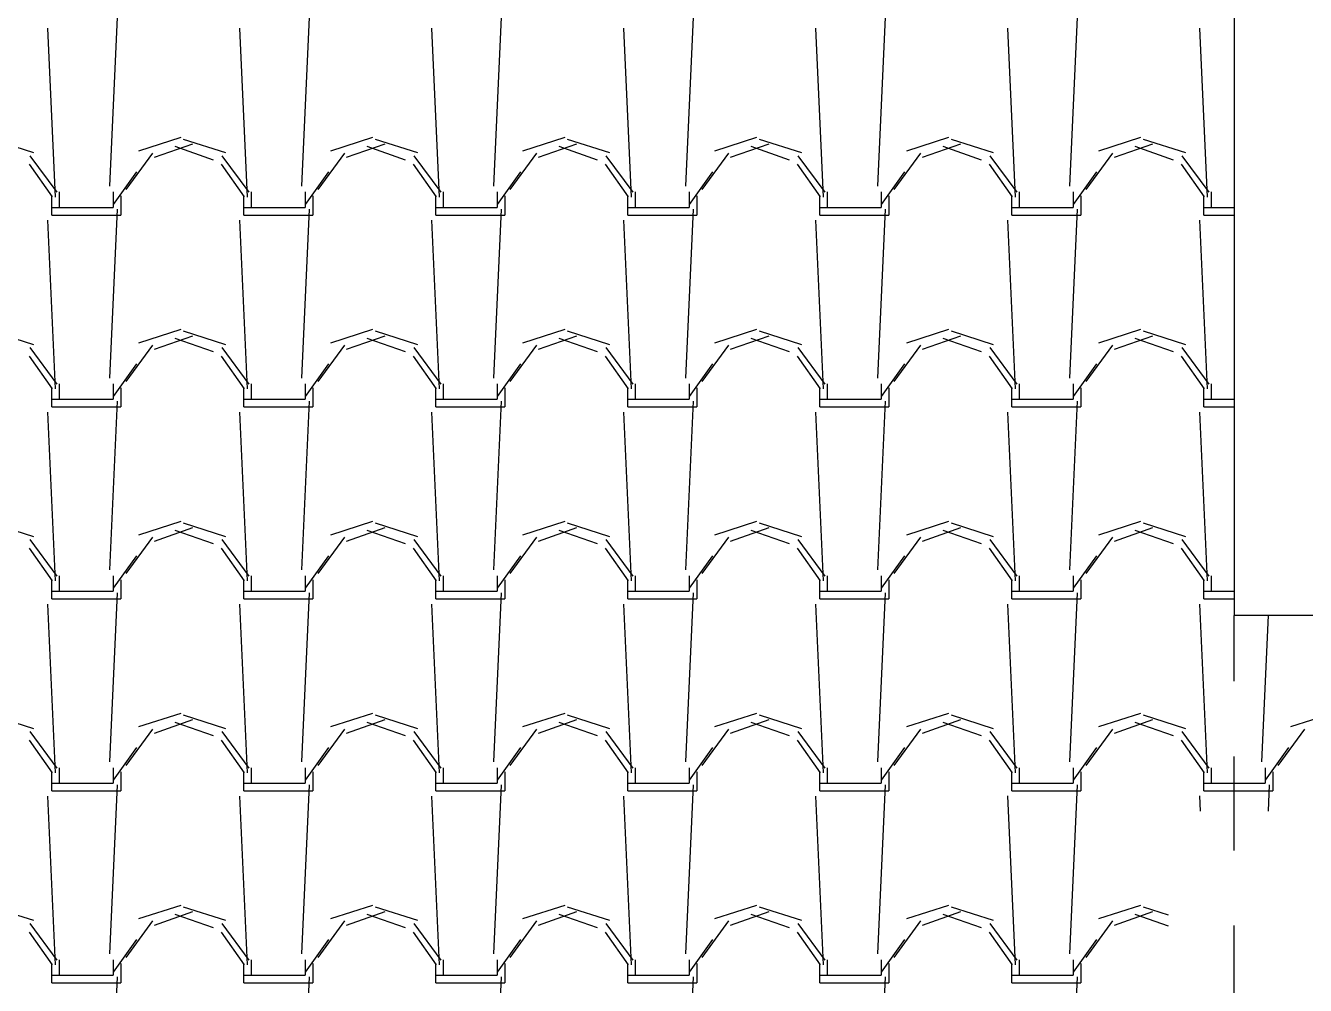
# Model space of a CAD drawing. Header units: millimetres. Extents: x 3923 to 4007, y 744 to 863.
# Drawn here: x 3936.766 to 3938.466, y 839.611 to 840.886 of the extents above; entities that cross this region are included whole.
import ezdxf

# ---------------------------------------------------------------- set-up
doc = ezdxf.new("R2010")
doc.units = ezdxf.units.MM
doc.linetypes.add('HIDDEN2', pattern=[0.1875, 0.125, -0.0625])
doc.layers.add('-HIDRO', color=8, linetype='Continuous')

msp = doc.modelspace()

# ---------------------------------------------------------------- linework, layer by layer
at = {"layer": '-HIDRO'}
for p in [(3938.3715, 842.3136), (3941.0931, 840.1023)]:
    msp.add_line(p, (3938.3715, 840.1023), dxfattribs=at)
at = {"layer": '-HIDRO', "linetype": 'Continuous'}
for p, q in [((3936.8777, 840.6731), (3936.8879, 840.8976)), ((3937.1329, 840.6731), (3937.1431, 840.8976)), ((3937.388, 840.6731), (3937.3982, 840.8976)), ((3937.6432, 840.6731), (3937.6534, 840.8976)), ((3937.8983, 840.6731), (3937.9085, 840.8976)), ((3938.1535, 840.6731), (3938.1637, 840.8976)), ((3936.8054, 840.6584), (3936.7952, 840.8829)), ((3937.0606, 840.6584), (3937.0504, 840.8829)), ((3937.3157, 840.6584), (3937.3055, 840.8829)), ((3937.5709, 840.6584), (3937.5607, 840.8829)), ((3937.826, 840.6584), (3937.8158, 840.883)), ((3938.0812, 840.6584), (3938.071, 840.883)), ((3938.3363, 840.6584), (3938.3261, 840.883)), ((3936.7764, 840.7173), (3936.7202, 840.7351)), ((3936.9717, 840.7374), (3936.9156, 840.7195)), ((3936.9876, 840.7289), (3936.9366, 840.711)), ((3937.0154, 840.7076), (3936.9644, 840.7255)), ((3937.0315, 840.7173), (3936.9754, 840.7351)), ((3937.2268, 840.7374), (3937.1707, 840.7195)), ((3937.2428, 840.7289), (3937.1917, 840.711)), ((3937.2706, 840.7076), (3937.2196, 840.7255)), ((3937.2867, 840.7173), (3937.2305, 840.7351)), ((3937.482, 840.7374), (3937.4259, 840.7195)), ((3937.4979, 840.7289), (3937.4469, 840.711)), ((3937.5257, 840.7076), (3937.4747, 840.7255)), ((3937.5418, 840.7173), (3937.4857, 840.7351)), ((3937.7371, 840.7374), (3937.681, 840.7195)), ((3937.7531, 840.7289), (3937.702, 840.711)), ((3937.7809, 840.7076), (3937.7299, 840.7255)), ((3937.797, 840.7173), (3937.7408, 840.7351)), ((3937.9923, 840.7374), (3937.9362, 840.7195)), ((3938.0082, 840.7289), (3937.9572, 840.711)), ((3938.036, 840.7076), (3937.985, 840.7255)), ((3938.0521, 840.7173), (3937.996, 840.7351)), ((3938.2474, 840.7374), (3938.1913, 840.7195)), ((3938.2634, 840.7289), (3938.2123, 840.711)), ((3938.2912, 840.7076), (3938.2402, 840.7255)), ((3938.3073, 840.7173), (3938.2511, 840.7351)), ((3936.8074, 840.6649), (3936.7717, 840.7134)), ((3936.9344, 840.7168), (3936.8987, 840.6683)), ((3937.0626, 840.6649), (3937.0268, 840.7134)), ((3937.1896, 840.7168), (3937.1539, 840.6683)), ((3937.3177, 840.6649), (3937.282, 840.7134)), ((3937.4447, 840.7168), (3937.409, 840.6683)), ((3937.5729, 840.6649), (3937.5371, 840.7134)), ((3937.6999, 840.7168), (3937.6642, 840.6683)), ((3937.828, 840.6649), (3937.7923, 840.7134)), ((3937.955, 840.7168), (3937.9193, 840.6683)), ((3938.0832, 840.6649), (3938.0474, 840.7134)), ((3938.2102, 840.7168), (3938.1745, 840.6683)), ((3938.3383, 840.6649), (3938.3026, 840.7134)), ((3936.8015, 840.6586), (3936.7709, 840.702)), ((3936.9128, 840.692), (3936.8822, 840.6487)), ((3937.0567, 840.6586), (3937.0261, 840.702)), ((3937.168, 840.692), (3937.1373, 840.6487)), ((3937.3118, 840.6586), (3937.2812, 840.702)), ((3937.4231, 840.692), (3937.3925, 840.6487)), ((3937.567, 840.6586), (3937.5364, 840.702)), ((3937.6783, 840.692), (3937.6476, 840.6487)), ((3937.8221, 840.6586), (3937.7915, 840.702)), ((3937.9334, 840.692), (3937.9028, 840.6487)), ((3938.0773, 840.6586), (3938.0467, 840.702)), ((3938.1886, 840.692), (3938.1579, 840.6487)), ((3938.3324, 840.6586), (3938.3018, 840.702)), ((3936.8005, 840.6345), (3936.8005, 840.6601)), ((3936.8107, 840.6447), (3936.8107, 840.6652)), ((3936.8821, 840.6652), (3936.8821, 840.6447)), ((3936.8923, 840.6601), (3936.8923, 840.6345)), ((3937.0556, 840.6345), (3937.0556, 840.6601)), ((3937.0658, 840.6447), (3937.0658, 840.6652)), ((3937.1373, 840.6652), (3937.1373, 840.6447)), ((3937.1475, 840.6601), (3937.1475, 840.6345)), ((3937.3108, 840.6345), (3937.3108, 840.6601)), ((3937.321, 840.6447), (3937.321, 840.6652)), ((3937.3924, 840.6652), (3937.3924, 840.6447)), ((3937.4026, 840.6601), (3937.4026, 840.6345)), ((3937.5659, 840.6345), (3937.5659, 840.6601)), ((3937.5761, 840.6447), (3937.5761, 840.6652)), ((3937.6476, 840.6652), (3937.6476, 840.6447)), ((3937.6578, 840.6601), (3937.6578, 840.6345)), ((3937.8211, 840.6345), (3937.8211, 840.6601)), ((3937.8313, 840.6447), (3937.8313, 840.6652)), ((3937.9027, 840.6652), (3937.9027, 840.6447)), ((3937.9129, 840.6601), (3937.9129, 840.6345)), ((3938.0762, 840.6345), (3938.0762, 840.6601)), ((3938.0864, 840.6447), (3938.0864, 840.6652)), ((3938.1579, 840.6652), (3938.1579, 840.6447)), ((3938.1681, 840.6601), (3938.1681, 840.6345)), ((3938.3314, 840.6345), (3938.3314, 840.6601)), ((3938.3416, 840.6447), (3938.3416, 840.6652)), ((3936.8005, 840.6447), (3936.8107, 840.6447)), ((3936.8107, 840.6447), (3936.8821, 840.6447)), ((3936.8777, 840.4179), (3936.8879, 840.6425)), ((3937.0556, 840.6447), (3937.0658, 840.6447)), ((3937.0658, 840.6447), (3937.1373, 840.6447)), ((3937.1329, 840.4179), (3937.1431, 840.6425)), ((3937.3108, 840.6447), (3937.321, 840.6447)), ((3937.321, 840.6447), (3937.3924, 840.6447)), ((3937.388, 840.4179), (3937.3982, 840.6425)), ((3937.5659, 840.6447), (3937.5761, 840.6447)), ((3937.5761, 840.6447), (3937.6476, 840.6447)), ((3937.6432, 840.4179), (3937.6534, 840.6425)), ((3937.8211, 840.6447), (3937.8313, 840.6447)), ((3937.8313, 840.6447), (3937.9027, 840.6447)), ((3937.8983, 840.4179), (3937.9085, 840.6425)), ((3938.0762, 840.6447), (3938.0864, 840.6447)), ((3938.0864, 840.6447), (3938.1579, 840.6447)), ((3938.1535, 840.4179), (3938.1637, 840.6425)), ((3938.3314, 840.6447), (3938.3416, 840.6447)), ((3938.3416, 840.6447), (3938.3715, 840.6447)), ((3936.8054, 840.4033), (3936.7952, 840.6278)), ((3936.8005, 840.6345), (3936.8107, 840.6345)), ((3936.8107, 840.6345), (3936.8923, 840.6345)), ((3937.0606, 840.4033), (3937.0504, 840.6278)), ((3937.0556, 840.6345), (3937.0658, 840.6345)), ((3937.0658, 840.6345), (3937.1475, 840.6345)), ((3937.3157, 840.4033), (3937.3055, 840.6278)), ((3937.3108, 840.6345), (3937.321, 840.6345)), ((3937.321, 840.6345), (3937.4026, 840.6345)), ((3937.5709, 840.4033), (3937.5607, 840.6278)), ((3937.5659, 840.6345), (3937.5761, 840.6345)), ((3937.5761, 840.6345), (3937.6578, 840.6345)), ((3937.826, 840.4033), (3937.8158, 840.6278)), ((3937.8211, 840.6345), (3937.8313, 840.6345)), ((3937.8313, 840.6345), (3937.9129, 840.6345)), ((3938.0812, 840.4033), (3938.071, 840.6278)), ((3938.0762, 840.6345), (3938.0864, 840.6345)), ((3938.0864, 840.6345), (3938.1681, 840.6345)), ((3938.3363, 840.4033), (3938.3261, 840.6278)), ((3938.3314, 840.6345), (3938.3416, 840.6345)), ((3938.3416, 840.6345), (3938.3715, 840.6345)), ((3936.7764, 840.4621), (3936.7202, 840.48)), ((3936.9717, 840.4822), (3936.9156, 840.4644)), ((3936.9876, 840.4737), (3936.9366, 840.4559)), ((3937.0154, 840.4525), (3936.9644, 840.4703)), ((3937.0315, 840.4621), (3936.9754, 840.48)), ((3937.2268, 840.4822), (3937.1707, 840.4644)), ((3937.2428, 840.4737), (3937.1917, 840.4559)), ((3937.2706, 840.4525), (3937.2196, 840.4703)), ((3937.2867, 840.4621), (3937.2305, 840.48)), ((3937.482, 840.4822), (3937.4259, 840.4644)), ((3937.4979, 840.4737), (3937.4469, 840.4559)), ((3937.5257, 840.4525), (3937.4747, 840.4703)), ((3937.5418, 840.4621), (3937.4857, 840.48)), ((3937.7371, 840.4822), (3937.681, 840.4644)), ((3937.7531, 840.4737), (3937.702, 840.4559)), ((3937.7809, 840.4525), (3937.7299, 840.4703)), ((3937.797, 840.4621), (3937.7408, 840.48)), ((3937.9923, 840.4822), (3937.9362, 840.4644)), ((3938.0082, 840.4737), (3937.9572, 840.4559)), ((3938.036, 840.4525), (3937.985, 840.4703)), ((3938.0521, 840.4621), (3937.996, 840.48)), ((3938.2474, 840.4822), (3938.1913, 840.4644)), ((3938.2634, 840.4737), (3938.2123, 840.4559)), ((3938.2912, 840.4525), (3938.2402, 840.4703)), ((3938.3073, 840.4621), (3938.2511, 840.48)), ((3936.8074, 840.4098), (3936.7717, 840.4583)), ((3936.9344, 840.4616), (3936.8987, 840.4131)), ((3937.0626, 840.4098), (3937.0268, 840.4583)), ((3937.1896, 840.4616), (3937.1539, 840.4131)), ((3937.3177, 840.4098), (3937.282, 840.4583)), ((3937.4447, 840.4616), (3937.409, 840.4131)), ((3937.5729, 840.4098), (3937.5371, 840.4583)), ((3937.6999, 840.4616), (3937.6642, 840.4131)), ((3937.828, 840.4098), (3937.7923, 840.4583)), ((3937.955, 840.4616), (3937.9193, 840.4131)), ((3938.0832, 840.4098), (3938.0474, 840.4583)), ((3938.2102, 840.4616), (3938.1745, 840.4131)), ((3938.3383, 840.4098), (3938.3026, 840.4583)), ((3936.8015, 840.4035), (3936.7709, 840.4468)), ((3936.9128, 840.4369), (3936.8822, 840.3935)), ((3937.0567, 840.4035), (3937.0261, 840.4468)), ((3937.168, 840.4369), (3937.1373, 840.3935)), ((3937.3118, 840.4035), (3937.2812, 840.4468)), ((3937.4231, 840.4369), (3937.3925, 840.3935)), ((3937.567, 840.4035), (3937.5364, 840.4468)), ((3937.6783, 840.4369), (3937.6476, 840.3935)), ((3937.8221, 840.4035), (3937.7915, 840.4468)), ((3937.9334, 840.4369), (3937.9028, 840.3935)), ((3938.0773, 840.4035), (3938.0467, 840.4468)), ((3938.1886, 840.4369), (3938.1579, 840.3935)), ((3938.3324, 840.4035), (3938.3018, 840.4468)), ((3936.8005, 840.3794), (3936.8005, 840.4049)), ((3936.8107, 840.3896), (3936.8107, 840.41)), ((3936.8821, 840.41), (3936.8821, 840.3896)), ((3936.8923, 840.4049), (3936.8923, 840.3794)), ((3937.0556, 840.3794), (3937.0556, 840.4049)), ((3937.0658, 840.3896), (3937.0658, 840.41)), ((3937.1373, 840.41), (3937.1373, 840.3896)), ((3937.1475, 840.4049), (3937.1475, 840.3794)), ((3937.3108, 840.3794), (3937.3108, 840.4049)), ((3937.321, 840.3896), (3937.321, 840.41)), ((3937.3924, 840.41), (3937.3924, 840.3896)), ((3937.4026, 840.4049), (3937.4026, 840.3794)), ((3937.5659, 840.3794), (3937.5659, 840.4049)), ((3937.5761, 840.3896), (3937.5761, 840.41)), ((3937.6476, 840.41), (3937.6476, 840.3896)), ((3937.6578, 840.4049), (3937.6578, 840.3794)), ((3937.8211, 840.3794), (3937.8211, 840.4049)), ((3937.8313, 840.3896), (3937.8313, 840.41)), ((3937.9027, 840.41), (3937.9027, 840.3896)), ((3937.9129, 840.4049), (3937.9129, 840.3794)), ((3938.0762, 840.3794), (3938.0762, 840.4049)), ((3938.0864, 840.3896), (3938.0864, 840.41)), ((3938.1579, 840.41), (3938.1579, 840.3896)), ((3938.1681, 840.4049), (3938.1681, 840.3794)), ((3938.3314, 840.3794), (3938.3314, 840.4049)), ((3938.3416, 840.3896), (3938.3416, 840.41)), ((3936.8005, 840.3896), (3936.8107, 840.3896)), ((3936.8107, 840.3896), (3936.8821, 840.3896)), ((3936.8777, 840.1628), (3936.8879, 840.3873)), ((3937.0556, 840.3896), (3937.0658, 840.3896)), ((3937.0658, 840.3896), (3937.1373, 840.3896)), ((3937.1329, 840.1628), (3937.1431, 840.3873)), ((3937.3108, 840.3896), (3937.321, 840.3896)), ((3937.321, 840.3896), (3937.3924, 840.3896)), ((3937.388, 840.1628), (3937.3982, 840.3873)), ((3937.5659, 840.3896), (3937.5761, 840.3896)), ((3937.5761, 840.3896), (3937.6476, 840.3896)), ((3937.6432, 840.1628), (3937.6534, 840.3873)), ((3937.8211, 840.3896), (3937.8313, 840.3896)), ((3937.8313, 840.3896), (3937.9027, 840.3896)), ((3937.8983, 840.1628), (3937.9085, 840.3873)), ((3938.0762, 840.3896), (3938.0864, 840.3896)), ((3938.0864, 840.3896), (3938.1579, 840.3896)), ((3938.1535, 840.1628), (3938.1637, 840.3873)), ((3938.3314, 840.3896), (3938.3416, 840.3896)), ((3938.3416, 840.3896), (3938.3715, 840.3896)), ((3936.8054, 840.1481), (3936.7952, 840.3726)), ((3936.8005, 840.3794), (3936.8107, 840.3794)), ((3936.8107, 840.3794), (3936.8923, 840.3794)), ((3937.0606, 840.1481), (3937.0504, 840.3726)), ((3937.0556, 840.3794), (3937.0658, 840.3794)), ((3937.0658, 840.3794), (3937.1475, 840.3794)), ((3937.3157, 840.1481), (3937.3055, 840.3726)), ((3937.3108, 840.3794), (3937.321, 840.3794)), ((3937.321, 840.3794), (3937.4026, 840.3794)), ((3937.5709, 840.1481), (3937.5607, 840.3726)), ((3937.5659, 840.3794), (3937.5761, 840.3794)), ((3937.5761, 840.3794), (3937.6578, 840.3794)), ((3937.826, 840.1481), (3937.8158, 840.3726)), ((3937.8211, 840.3794), (3937.8313, 840.3794)), ((3937.8313, 840.3794), (3937.9129, 840.3794)), ((3938.0812, 840.1481), (3938.071, 840.3727)), ((3938.0762, 840.3794), (3938.0864, 840.3794)), ((3938.0864, 840.3794), (3938.1681, 840.3794)), ((3938.3363, 840.1481), (3938.3261, 840.3727)), ((3938.3314, 840.3794), (3938.3416, 840.3794)), ((3938.3416, 840.3794), (3938.3715, 840.3794)), ((3936.7764, 840.207), (3936.7202, 840.2248)), ((3936.9717, 840.2271), (3936.9156, 840.2092)), ((3936.9876, 840.2186), (3936.9366, 840.2007)), ((3937.0155, 840.1973), (3936.9644, 840.2152)), ((3937.0315, 840.207), (3936.9754, 840.2248)), ((3937.2268, 840.2271), (3937.1707, 840.2092)), ((3937.2428, 840.2186), (3937.1917, 840.2007)), ((3937.2706, 840.1973), (3937.2196, 840.2152)), ((3937.2867, 840.207), (3937.2305, 840.2248)), ((3937.482, 840.2271), (3937.4259, 840.2092)), ((3937.4979, 840.2186), (3937.4469, 840.2007)), ((3937.5258, 840.1973), (3937.4747, 840.2152)), ((3937.5418, 840.207), (3937.4857, 840.2248)), ((3937.7371, 840.2271), (3937.681, 840.2092)), ((3937.7531, 840.2186), (3937.702, 840.2007)), ((3937.7809, 840.1973), (3937.7299, 840.2152)), ((3937.797, 840.207), (3937.7408, 840.2248)), ((3937.9923, 840.2271), (3937.9362, 840.2092)), ((3938.0082, 840.2186), (3937.9572, 840.2007)), ((3938.036, 840.1973), (3937.985, 840.2152)), ((3938.0521, 840.207), (3937.996, 840.2248)), ((3938.2474, 840.2271), (3938.1913, 840.2092)), ((3938.2634, 840.2186), (3938.2123, 840.2007)), ((3938.2912, 840.1973), (3938.2402, 840.2152)), ((3938.3073, 840.207), (3938.2511, 840.2248)), ((3936.8074, 840.1546), (3936.7717, 840.2031)), ((3936.9344, 840.2065), (3936.8987, 840.158)), ((3937.0626, 840.1546), (3937.0268, 840.2031)), ((3937.1896, 840.2065), (3937.1539, 840.158)), ((3937.3177, 840.1546), (3937.282, 840.2031)), ((3937.4447, 840.2065), (3937.409, 840.158)), ((3937.5729, 840.1546), (3937.5371, 840.2031)), ((3937.6999, 840.2065), (3937.6642, 840.158)), ((3937.828, 840.1546), (3937.7923, 840.2031)), ((3937.955, 840.2065), (3937.9193, 840.158)), ((3938.0832, 840.1546), (3938.0474, 840.2031)), ((3938.2102, 840.2065), (3938.1745, 840.158)), ((3938.3383, 840.1546), (3938.3026, 840.2031)), ((3936.8015, 840.1483), (3936.7709, 840.1917)), ((3936.9128, 840.1817), (3936.8822, 840.1384)), ((3937.0567, 840.1483), (3937.0261, 840.1917)), ((3937.168, 840.1817), (3937.1373, 840.1384)), ((3937.3118, 840.1483), (3937.2812, 840.1917)), ((3937.4231, 840.1817), (3937.3925, 840.1384)), ((3937.567, 840.1483), (3937.5364, 840.1917)), ((3937.6783, 840.1817), (3937.6476, 840.1384)), ((3937.8221, 840.1483), (3937.7915, 840.1917)), ((3937.9334, 840.1817), (3937.9028, 840.1384)), ((3938.0773, 840.1483), (3938.0467, 840.1917)), ((3938.1886, 840.1817), (3938.1579, 840.1384)), ((3938.3324, 840.1483), (3938.3018, 840.1917)), ((3936.8005, 840.1242), (3936.8005, 840.1498)), ((3936.8107, 840.1344), (3936.8107, 840.1549)), ((3936.8821, 840.1549), (3936.8821, 840.1344)), ((3936.8923, 840.1498), (3936.8923, 840.1242)), ((3937.0556, 840.1242), (3937.0556, 840.1498)), ((3937.0658, 840.1344), (3937.0658, 840.1549)), ((3937.1373, 840.1549), (3937.1373, 840.1344)), ((3937.1475, 840.1498), (3937.1475, 840.1242)), ((3937.3108, 840.1242), (3937.3108, 840.1498)), ((3937.321, 840.1344), (3937.321, 840.1549)), ((3937.3924, 840.1549), (3937.3924, 840.1344)), ((3937.4026, 840.1498), (3937.4026, 840.1242)), ((3937.5659, 840.1242), (3937.5659, 840.1498)), ((3937.5761, 840.1344), (3937.5761, 840.1549)), ((3937.6476, 840.1549), (3937.6476, 840.1344)), ((3937.6578, 840.1498), (3937.6578, 840.1242)), ((3937.8211, 840.1242), (3937.8211, 840.1498)), ((3937.8313, 840.1344), (3937.8313, 840.1549)), ((3937.9027, 840.1549), (3937.9027, 840.1344)), ((3937.9129, 840.1498), (3937.9129, 840.1242)), ((3938.0762, 840.1242), (3938.0762, 840.1498)), ((3938.0864, 840.1344), (3938.0864, 840.1549)), ((3938.1579, 840.1549), (3938.1579, 840.1344)), ((3938.1681, 840.1498), (3938.1681, 840.1242)), ((3938.3314, 840.1242), (3938.3314, 840.1498)), ((3938.3416, 840.1344), (3938.3416, 840.1549)), ((3936.8005, 840.1344), (3936.8107, 840.1344)), ((3936.8107, 840.1344), (3936.8821, 840.1344)), ((3936.8777, 839.9076), (3936.8879, 840.1322)), ((3937.0556, 840.1344), (3937.0658, 840.1344)), ((3937.0658, 840.1344), (3937.1373, 840.1344)), ((3937.1329, 839.9076), (3937.1431, 840.1322)), ((3937.3108, 840.1344), (3937.321, 840.1344)), ((3937.321, 840.1344), (3937.3924, 840.1344)), ((3937.388, 839.9076), (3937.3982, 840.1322)), ((3937.5659, 840.1344), (3937.5761, 840.1344)), ((3937.5761, 840.1344), (3937.6476, 840.1344)), ((3937.6432, 839.9076), (3937.6534, 840.1322)), ((3937.8211, 840.1344), (3937.8313, 840.1344)), ((3937.8313, 840.1344), (3937.9027, 840.1344)), ((3937.8983, 839.9076), (3937.9085, 840.1322)), ((3938.0762, 840.1344), (3938.0864, 840.1344)), ((3938.0864, 840.1344), (3938.1579, 840.1344)), ((3938.1535, 839.9076), (3938.1637, 840.1322)), ((3938.3314, 840.1344), (3938.3416, 840.1344)), ((3938.3416, 840.1344), (3938.3715, 840.1344)), ((3936.8054, 839.893), (3936.7952, 840.1175)), ((3936.8005, 840.1242), (3936.8107, 840.1242)), ((3936.8107, 840.1242), (3936.8923, 840.1242)), ((3937.0606, 839.893), (3937.0504, 840.1175)), ((3937.0556, 840.1242), (3937.0658, 840.1242)), ((3937.0658, 840.1242), (3937.1475, 840.1242)), ((3937.3157, 839.893), (3937.3055, 840.1175)), ((3937.3108, 840.1242), (3937.321, 840.1242)), ((3937.321, 840.1242), (3937.4026, 840.1242)), ((3937.5709, 839.893), (3937.5607, 840.1175)), ((3937.5659, 840.1242), (3937.5761, 840.1242)), ((3937.5761, 840.1242), (3937.6578, 840.1242)), ((3937.826, 839.893), (3937.8158, 840.1175)), ((3937.8211, 840.1242), (3937.8313, 840.1242)), ((3937.8313, 840.1242), (3937.9129, 840.1242)), ((3938.0812, 839.893), (3938.071, 840.1175)), ((3938.0762, 840.1242), (3938.0864, 840.1242)), ((3938.0864, 840.1242), (3938.1681, 840.1242)), ((3938.3363, 839.893), (3938.3261, 840.1175)), ((3938.3314, 840.1242), (3938.3416, 840.1242)), ((3938.3416, 840.1242), (3938.3715, 840.1242)), ((3938.4086, 839.9076), (3938.4175, 840.1023)), ((3936.7764, 839.9518), (3936.7202, 839.9697)), ((3936.9717, 839.9719), (3936.9156, 839.9541)), ((3936.9876, 839.9634), (3936.9366, 839.9455)), ((3937.0155, 839.9422), (3936.9644, 839.96)), ((3937.0315, 839.9518), (3936.9754, 839.9697)), ((3937.2268, 839.9719), (3937.1707, 839.9541)), ((3937.2428, 839.9634), (3937.1917, 839.9455)), ((3937.2706, 839.9422), (3937.2196, 839.96)), ((3937.2867, 839.9518), (3937.2305, 839.9697)), ((3937.482, 839.9719), (3937.4259, 839.9541)), ((3937.4979, 839.9634), (3937.4469, 839.9455)), ((3937.5258, 839.9422), (3937.4747, 839.96)), ((3937.5418, 839.9518), (3937.4857, 839.9697)), ((3937.7371, 839.9719), (3937.681, 839.9541)), ((3937.7531, 839.9634), (3937.702, 839.9455)), ((3937.7809, 839.9422), (3937.7299, 839.96)), ((3937.797, 839.9518), (3937.7408, 839.9697)), ((3937.9923, 839.9719), (3937.9362, 839.9541)), ((3938.0082, 839.9634), (3937.9572, 839.9455)), ((3938.0361, 839.9422), (3937.985, 839.96)), ((3938.0521, 839.9518), (3937.996, 839.9697)), ((3938.2474, 839.9719), (3938.1913, 839.9541)), ((3938.2634, 839.9634), (3938.2123, 839.9455)), ((3938.2912, 839.9422), (3938.2402, 839.96)), ((3938.3073, 839.9518), (3938.2511, 839.9697)), ((3938.5026, 839.9719), (3938.4465, 839.9541)), ((3936.8074, 839.8995), (3936.7717, 839.948)), ((3936.9344, 839.9513), (3936.8987, 839.9028)), ((3937.0626, 839.8995), (3937.0268, 839.948)), ((3937.1896, 839.9513), (3937.1539, 839.9028)), ((3937.3177, 839.8995), (3937.282, 839.948)), ((3937.4447, 839.9513), (3937.409, 839.9028)), ((3937.5729, 839.8995), (3937.5371, 839.948)), ((3937.6999, 839.9513), (3937.6642, 839.9028)), ((3937.828, 839.8995), (3937.7923, 839.948)), ((3937.955, 839.9513), (3937.9193, 839.9028)), ((3938.0832, 839.8995), (3938.0474, 839.948)), ((3938.2102, 839.9513), (3938.1744, 839.9028)), ((3938.3383, 839.8995), (3938.3026, 839.948)), ((3938.4653, 839.9513), (3938.4296, 839.9028)), ((3936.8015, 839.8932), (3936.7709, 839.9365)), ((3936.9128, 839.9266), (3936.8822, 839.8832)), ((3937.0567, 839.8932), (3937.0261, 839.9365)), ((3937.168, 839.9266), (3937.1373, 839.8832)), ((3937.3118, 839.8932), (3937.2812, 839.9365)), ((3937.4231, 839.9266), (3937.3925, 839.8832)), ((3937.567, 839.8932), (3937.5364, 839.9365)), ((3937.6783, 839.9266), (3937.6476, 839.8832)), ((3937.8221, 839.8932), (3937.7915, 839.9365)), ((3937.9334, 839.9266), (3937.9028, 839.8832)), ((3938.0773, 839.8932), (3938.0467, 839.9365)), ((3938.1886, 839.9266), (3938.1579, 839.8832)), ((3938.3324, 839.8932), (3938.3018, 839.9365)), ((3938.4437, 839.9266), (3938.4131, 839.8832)), ((3936.8005, 839.8691), (3936.8005, 839.8946)), ((3936.8107, 839.8793), (3936.8107, 839.8997)), ((3936.8821, 839.8997), (3936.8821, 839.8793)), ((3936.8923, 839.8946), (3936.8923, 839.8691)), ((3937.0556, 839.8691), (3937.0556, 839.8946)), ((3937.0658, 839.8793), (3937.0658, 839.8997)), ((3937.1373, 839.8997), (3937.1373, 839.8793)), ((3937.1475, 839.8946), (3937.1475, 839.8691)), ((3937.3108, 839.8691), (3937.3108, 839.8946)), ((3937.321, 839.8793), (3937.321, 839.8997)), ((3937.3924, 839.8997), (3937.3924, 839.8793)), ((3937.4026, 839.8946), (3937.4026, 839.8691)), ((3937.5659, 839.8691), (3937.5659, 839.8946)), ((3937.5761, 839.8793), (3937.5761, 839.8997)), ((3937.6476, 839.8997), (3937.6476, 839.8793)), ((3937.6578, 839.8946), (3937.6578, 839.8691)), ((3937.8211, 839.8691), (3937.8211, 839.8946)), ((3937.8313, 839.8793), (3937.8313, 839.8997)), ((3937.9027, 839.8997), (3937.9027, 839.8793)), ((3937.9129, 839.8946), (3937.9129, 839.8691)), ((3938.0762, 839.8691), (3938.0762, 839.8946)), ((3938.0864, 839.8793), (3938.0864, 839.8997)), ((3938.1579, 839.8997), (3938.1579, 839.8793)), ((3938.1681, 839.8946), (3938.1681, 839.8691)), ((3938.3314, 839.8691), (3938.3314, 839.8946)), ((3938.3416, 839.8793), (3938.3416, 839.8997)), ((3938.413, 839.8997), (3938.413, 839.8793)), ((3938.4232, 839.8946), (3938.4232, 839.8691)), ((3936.8005, 839.8793), (3936.8107, 839.8793)), ((3936.8107, 839.8793), (3936.8821, 839.8793)), ((3936.8777, 839.6525), (3936.8879, 839.877)), ((3937.0556, 839.8793), (3937.0658, 839.8793)), ((3937.0658, 839.8793), (3937.1373, 839.8793)), ((3937.1329, 839.6525), (3937.1431, 839.877)), ((3937.3108, 839.8793), (3937.321, 839.8793)), ((3937.321, 839.8793), (3937.3924, 839.8793)), ((3937.388, 839.6525), (3937.3982, 839.877)), ((3937.5659, 839.8793), (3937.5761, 839.8793)), ((3937.5761, 839.8793), (3937.6476, 839.8793)), ((3937.6432, 839.6525), (3937.6534, 839.877)), ((3937.8211, 839.8793), (3937.8313, 839.8793)), ((3937.8313, 839.8793), (3937.9027, 839.8793)), ((3937.8983, 839.6525), (3937.9085, 839.877)), ((3938.0762, 839.8793), (3938.0864, 839.8793)), ((3938.0864, 839.8793), (3938.1579, 839.8793)), ((3938.1535, 839.6525), (3938.1637, 839.877)), ((3938.3314, 839.8793), (3938.3416, 839.8793)), ((3938.3416, 839.8793), (3938.413, 839.8793)), ((3938.4172, 839.8422), (3938.4188, 839.877)), ((3936.8054, 839.6378), (3936.7952, 839.8623)), ((3936.8005, 839.8691), (3936.8107, 839.8691)), ((3936.8107, 839.8691), (3936.8923, 839.8691)), ((3937.0606, 839.6378), (3937.0504, 839.8623)), ((3937.0556, 839.8691), (3937.0658, 839.8691)), ((3937.0658, 839.8691), (3937.1475, 839.8691)), ((3937.3157, 839.6378), (3937.3055, 839.8623)), ((3937.3108, 839.8691), (3937.321, 839.8691)), ((3937.321, 839.8691), (3937.4026, 839.8691)), ((3937.5709, 839.6378), (3937.5607, 839.8623)), ((3937.5659, 839.8691), (3937.5761, 839.8691)), ((3937.5761, 839.8691), (3937.6578, 839.8691)), ((3937.826, 839.6378), (3937.8158, 839.8623)), ((3937.8211, 839.8691), (3937.8313, 839.8691)), ((3937.8313, 839.8691), (3937.9129, 839.8691)), ((3938.0812, 839.6378), (3938.071, 839.8624)), ((3938.0762, 839.8691), (3938.0864, 839.8691)), ((3938.0864, 839.8691), (3938.1681, 839.8691)), ((3938.327, 839.8422), (3938.3261, 839.8624)), ((3938.3314, 839.8691), (3938.3416, 839.8691)), ((3938.3416, 839.8691), (3938.4232, 839.8691)), ((3936.7764, 839.6967), (3936.7202, 839.7145)), ((3936.9717, 839.7168), (3936.9156, 839.6989)), ((3936.9876, 839.7083), (3936.9366, 839.6904)), ((3937.0155, 839.687), (3936.9644, 839.7049)), ((3937.0315, 839.6967), (3936.9754, 839.7145)), ((3937.2268, 839.7168), (3937.1707, 839.6989)), ((3937.2428, 839.7083), (3937.1917, 839.6904)), ((3937.2706, 839.687), (3937.2196, 839.7049)), ((3937.2867, 839.6967), (3937.2305, 839.7145)), ((3937.482, 839.7168), (3937.4259, 839.6989)), ((3937.4979, 839.7083), (3937.4469, 839.6904)), ((3937.5258, 839.687), (3937.4747, 839.7049)), ((3937.5418, 839.6967), (3937.4857, 839.7145)), ((3937.7371, 839.7168), (3937.681, 839.6989)), ((3937.7531, 839.7083), (3937.702, 839.6904)), ((3937.7809, 839.687), (3937.7299, 839.7049)), ((3937.797, 839.6967), (3937.7408, 839.7145)), ((3937.9923, 839.7168), (3937.9362, 839.6989)), ((3938.0082, 839.7083), (3937.9572, 839.6904)), ((3938.0361, 839.687), (3937.985, 839.7049)), ((3938.0521, 839.6967), (3937.996, 839.7145)), ((3938.2474, 839.7168), (3938.1913, 839.6989)), ((3938.2634, 839.7083), (3938.2123, 839.6904)), ((3938.2846, 839.6893), (3938.2402, 839.7049)), ((3938.2846, 839.7039), (3938.2511, 839.7145)), ((3936.8074, 839.6443), (3936.7717, 839.6928)), ((3936.9344, 839.6962), (3936.8987, 839.6477)), ((3937.0626, 839.6443), (3937.0269, 839.6928)), ((3937.1896, 839.6962), (3937.1539, 839.6477)), ((3937.3177, 839.6443), (3937.282, 839.6928)), ((3937.4447, 839.6962), (3937.409, 839.6477)), ((3937.5729, 839.6443), (3937.5371, 839.6928)), ((3937.6999, 839.6962), (3937.6642, 839.6477)), ((3937.828, 839.6443), (3937.7923, 839.6928)), ((3937.955, 839.6962), (3937.9193, 839.6477)), ((3938.0832, 839.6443), (3938.0474, 839.6928)), ((3938.2102, 839.6962), (3938.1744, 839.6477)), ((3936.8015, 839.638), (3936.7709, 839.6814)), ((3936.9128, 839.6714), (3936.8822, 839.6281)), ((3937.0567, 839.638), (3937.0261, 839.6814)), ((3937.168, 839.6714), (3937.1373, 839.6281)), ((3937.3118, 839.638), (3937.2812, 839.6814)), ((3937.4231, 839.6714), (3937.3925, 839.6281)), ((3937.567, 839.638), (3937.5364, 839.6814)), ((3937.6783, 839.6714), (3937.6476, 839.6281)), ((3937.8221, 839.638), (3937.7915, 839.6814)), ((3937.9334, 839.6714), (3937.9028, 839.6281)), ((3938.0773, 839.638), (3938.0467, 839.6814)), ((3938.1886, 839.6714), (3938.1579, 839.6281)), ((3936.8005, 839.6139), (3936.8005, 839.6395)), ((3936.8107, 839.6241), (3936.8107, 839.6446)), ((3936.8821, 839.6446), (3936.8821, 839.6241)), ((3936.8923, 839.6395), (3936.8923, 839.6139)), ((3937.0556, 839.6139), (3937.0556, 839.6395)), ((3937.0658, 839.6241), (3937.0658, 839.6446)), ((3937.1373, 839.6446), (3937.1373, 839.6241)), ((3937.1475, 839.6395), (3937.1475, 839.6139)), ((3937.3108, 839.6139), (3937.3108, 839.6395)), ((3937.321, 839.6241), (3937.321, 839.6446)), ((3937.3924, 839.6446), (3937.3924, 839.6241)), ((3937.4026, 839.6395), (3937.4026, 839.6139)), ((3937.5659, 839.6139), (3937.5659, 839.6395)), ((3937.5761, 839.6241), (3937.5761, 839.6446)), ((3937.6476, 839.6446), (3937.6476, 839.6241)), ((3937.6578, 839.6395), (3937.6578, 839.6139)), ((3937.8211, 839.6139), (3937.8211, 839.6395)), ((3937.8313, 839.6241), (3937.8313, 839.6446)), ((3937.9027, 839.6446), (3937.9027, 839.6241)), ((3937.9129, 839.6395), (3937.9129, 839.6139)), ((3938.0762, 839.6139), (3938.0762, 839.6395)), ((3938.0864, 839.6241), (3938.0864, 839.6446)), ((3938.1579, 839.6446), (3938.1579, 839.6241)), ((3938.1681, 839.6395), (3938.1681, 839.6139)), ((3936.8005, 839.6241), (3936.8107, 839.6241)), ((3936.8107, 839.6241), (3936.8821, 839.6241)), ((3936.8777, 839.3973), (3936.8879, 839.6219)), ((3937.0556, 839.6241), (3937.0658, 839.6241)), ((3937.0658, 839.6241), (3937.1373, 839.6241)), ((3937.1329, 839.3973), (3937.1431, 839.6219)), ((3937.3108, 839.6241), (3937.321, 839.6241)), ((3937.321, 839.6241), (3937.3924, 839.6241)), ((3937.388, 839.3973), (3937.3982, 839.6219)), ((3937.5659, 839.6241), (3937.5761, 839.6241)), ((3937.5761, 839.6241), (3937.6476, 839.6241)), ((3937.6432, 839.3973), (3937.6534, 839.6219)), ((3937.8211, 839.6241), (3937.8313, 839.6241)), ((3937.8313, 839.6241), (3937.9027, 839.6241)), ((3937.8983, 839.3973), (3937.9085, 839.6219)), ((3938.0762, 839.6241), (3938.0864, 839.6241)), ((3938.0864, 839.6241), (3938.1579, 839.6241)), ((3938.1535, 839.3973), (3938.1637, 839.6219)), ((3936.8005, 839.6139), (3936.8107, 839.6139)), ((3936.8107, 839.6139), (3936.8923, 839.6139)), ((3937.0556, 839.6139), (3937.0658, 839.6139)), ((3937.0658, 839.6139), (3937.1475, 839.6139)), ((3937.3108, 839.6139), (3937.321, 839.6139)), ((3937.321, 839.6139), (3937.4026, 839.6139)), ((3937.5659, 839.6139), (3937.5761, 839.6139)), ((3937.5761, 839.6139), (3937.6578, 839.6139)), ((3937.8211, 839.6139), (3937.8313, 839.6139)), ((3937.8313, 839.6139), (3937.9129, 839.6139)), ((3938.0762, 839.6139), (3938.0864, 839.6139)), ((3938.0864, 839.6139), (3938.1681, 839.6139))]:
    msp.add_line(p, q, dxfattribs=at)
at = {"layer": '-HIDRO', "linetype": 'HIDDEN2'}
msp.add_line((3938.3715, 836.19), (3938.3715, 840.1023), dxfattribs=at)

doc.saveas('drawing.dxf')
